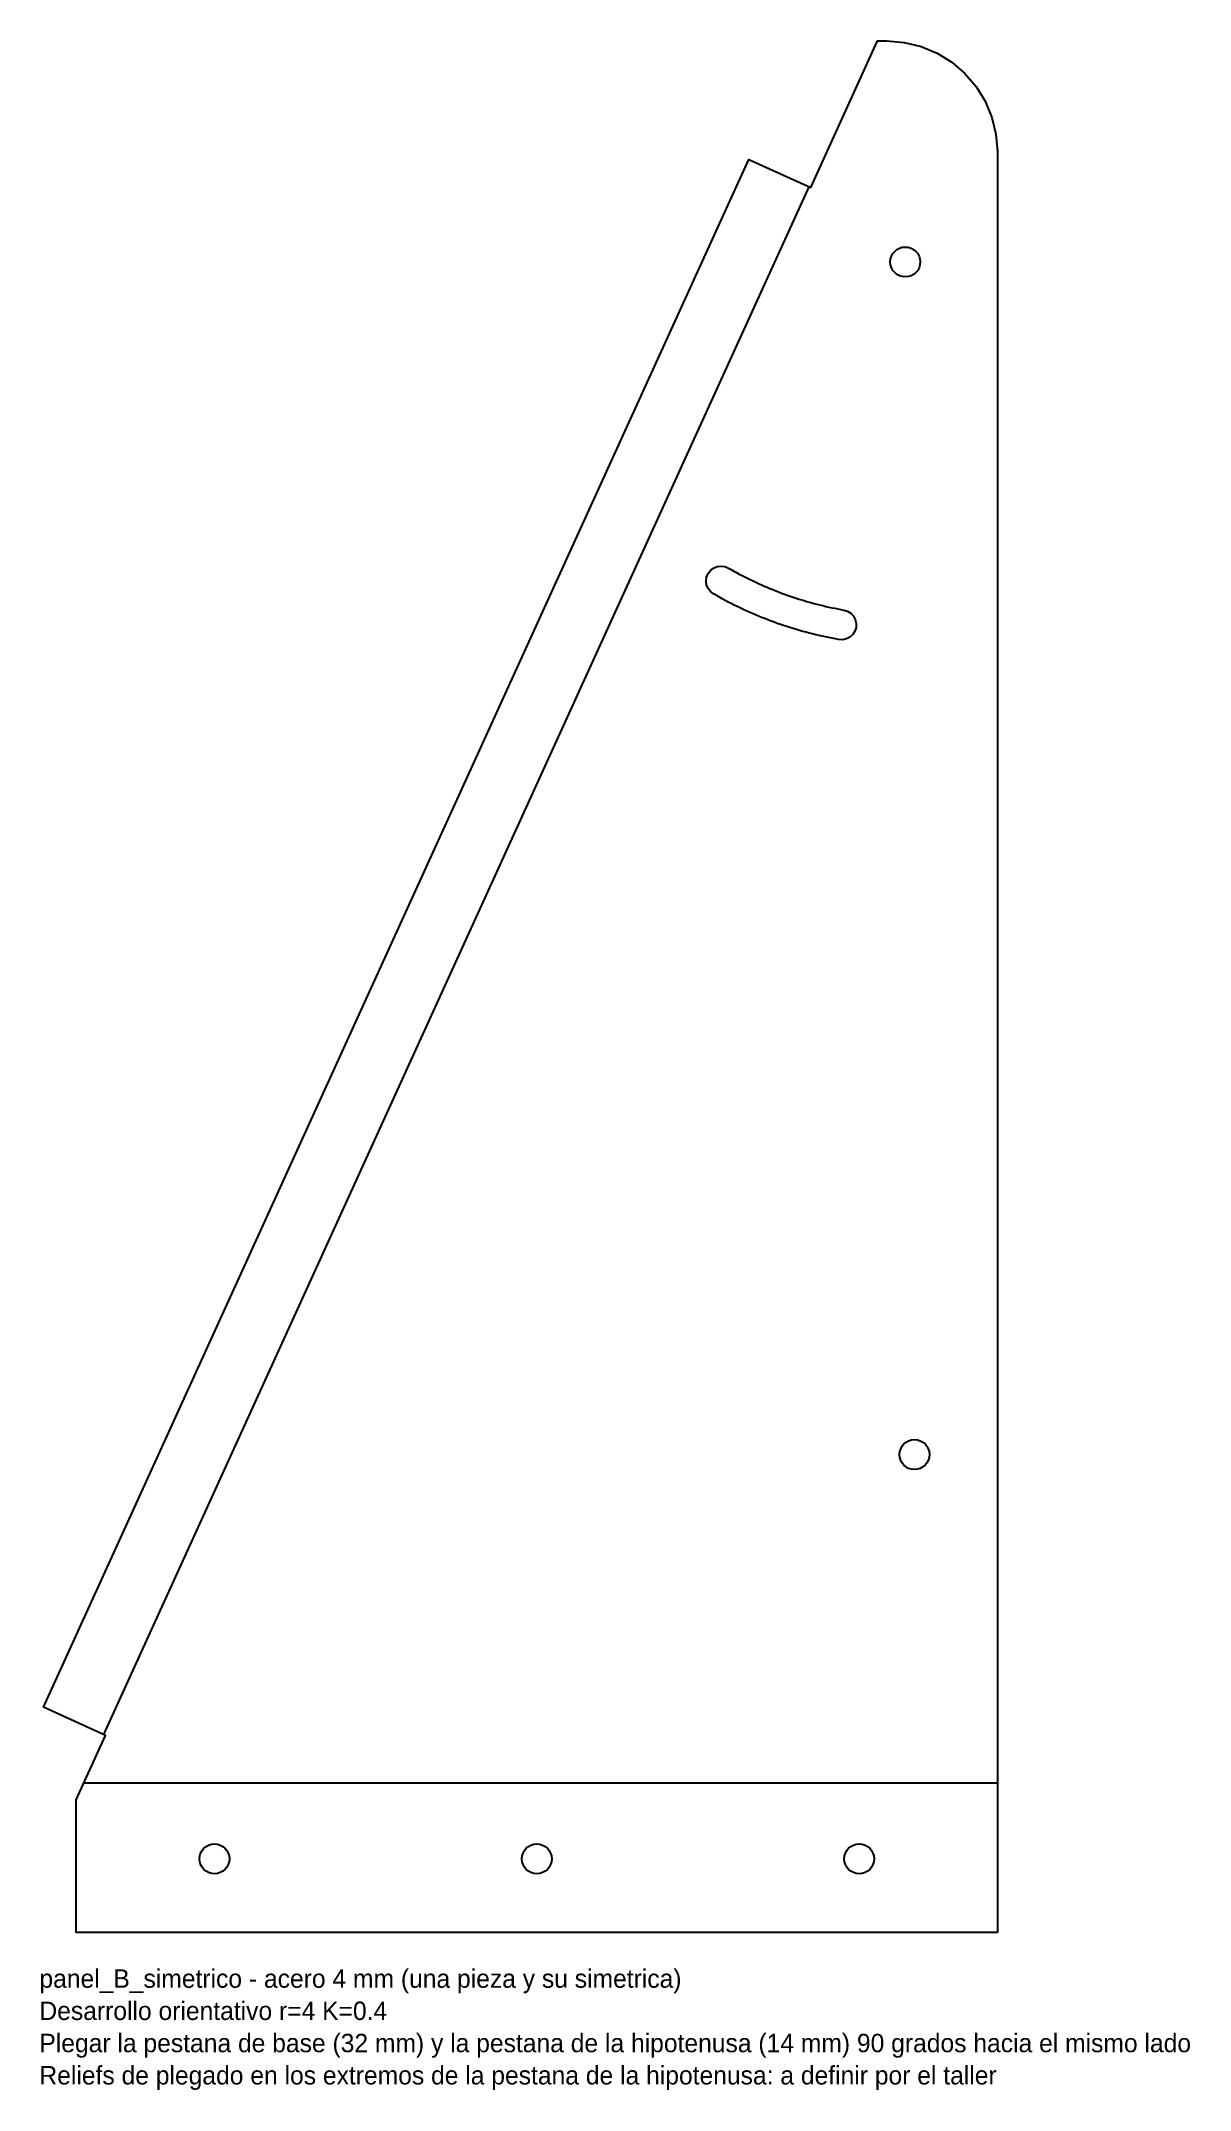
# Model space of a CAD drawing. Header units: millimetres. Extents: x 0 to 250, y -34 to 411.
import ezdxf

# ---------------------------------------------------------------- set-up
doc = ezdxf.new("R2010")
doc.units = ezdxf.units.MM
for name, color, linetype in [('CORTE', 7, 'Continuous'), ('NOTAS', 3, 'Continuous'), ('PLEGADO', 1, 'Continuous')]:
    doc.layers.add(name, color=color, linetype=linetype)

msp = doc.modelspace()

# ---------------------------------------------------------------- linework, layer by layer
at = {"layer": 'CORTE'}
for points in [[(208, 0), (8, 0), (8, 28.8), (14.38, 42.81), (0.92, 48.94), (154.03, 385.08), (167.49, 378.95), (182, 410.8), (184, 410.8), (187.75, 410.5), (191.42, 409.62), (194.9, 408.18), (198.11, 406.21), (200.97, 403.77), (203.42, 400.9), (205.38, 397.69), (206.83, 394.21), (207.7, 390.55), (208, 386.8)], [(173.54, 280.81), (172.83, 280.94), (172.12, 281.08), (171.4, 281.22), (170.69, 281.37), (169.98, 281.52), (169.27, 281.68), (168.57, 281.85), (167.86, 282.02), (167.16, 282.2), (166.45, 282.38), (165.75, 282.57), (165.05, 282.77), (164.36, 282.97), (163.66, 283.18), (162.97, 283.4), (162.27, 283.62), (161.58, 283.85), (160.9, 284.08), (160.21, 284.32), (159.53, 284.57), (158.85, 284.82), (158.17, 285.08), (157.49, 285.34), (156.81, 285.61), (156.14, 285.88), (155.47, 286.16), (154.8, 286.45), (154.14, 286.74), (153.48, 287.04), (152.82, 287.35), (152.16, 287.66), (151.51, 287.97), (150.85, 288.29), (150.21, 288.62), (149.56, 288.95), (148.92, 289.29), (148.28, 289.63), (147.64, 289.98), (147.01, 290.34), (146.38, 290.7), (145.7, 291.22), (145.19, 291.89), (144.86, 292.67), (144.75, 293.51), (144.86, 294.36), (145.19, 295.14), (145.7, 295.81), (146.38, 296.33), (147.16, 296.65), (148, 296.76), (148.84, 296.65), (149.62, 296.33), (150.21, 296), (150.79, 295.67), (151.38, 295.35), (151.97, 295.03), (152.56, 294.72), (153.16, 294.41), (153.75, 294.11), (154.36, 293.81), (154.96, 293.52), (155.56, 293.24), (156.17, 292.96), (156.78, 292.68), (157.4, 292.41), (158.01, 292.15), (158.63, 291.89), (159.25, 291.64), (159.87, 291.39), (160.5, 291.14), (161.12, 290.91), (161.75, 290.68), (162.38, 290.45), (163.01, 290.23), (163.65, 290.01), (164.28, 289.8), (164.92, 289.6), (165.56, 289.4), (166.2, 289.21), (166.84, 289.02), (167.49, 288.84), (168.14, 288.66), (168.78, 288.49), (169.43, 288.33), (170.08, 288.17), (170.74, 288.01), (171.39, 287.87), (172.04, 287.72), (172.7, 287.59), (173.36, 287.46), (174.01, 287.33), (174.67, 287.21), (175.48, 286.96), (176.2, 286.5), (176.77, 285.88), (177.16, 285.12), (177.35, 284.3), (177.31, 283.45), (177.05, 282.64), (176.6, 281.92), (175.97, 281.35), (175.22, 280.96), (174.39, 280.77)]]:
    msp.add_lwpolyline(points, close=True, dxfattribs=at)
for centre in [(188, 362.8), (190, 103.8), (38, 16), (108, 16), (178, 16)]:
    msp.add_circle(centre, 3.25, dxfattribs=at)
at = {"layer": 'PLEGADO'}
for p, q in [((14.02, 42.98), (167.13, 379.11)), ((208, 32.4), (9.6, 32.4))]:
    msp.add_line(p, q, dxfattribs=at)

# ---------------------------------------------------------------- texts
at = {"layer": 'NOTAS'}
for s, p in [('panel_B_simetrico - acero 4 mm (una pieza y su simetrica)', (0, -12)), ('Desarrollo orientativo r=4 K=0.4', (0, -19)), ('Plegar la pestana de base (32 mm) y la pestana de la hipotenusa (14 mm) 90 grados hacia el mismo lado', (0, -26)), ('Reliefs de plegado en los extremos de la pestana de la hipotenusa: a definir por el taller', (0, -33))]:
    msp.add_text(s, height=4, dxfattribs=at).set_placement(p)

doc.saveas('drawing.dxf')
